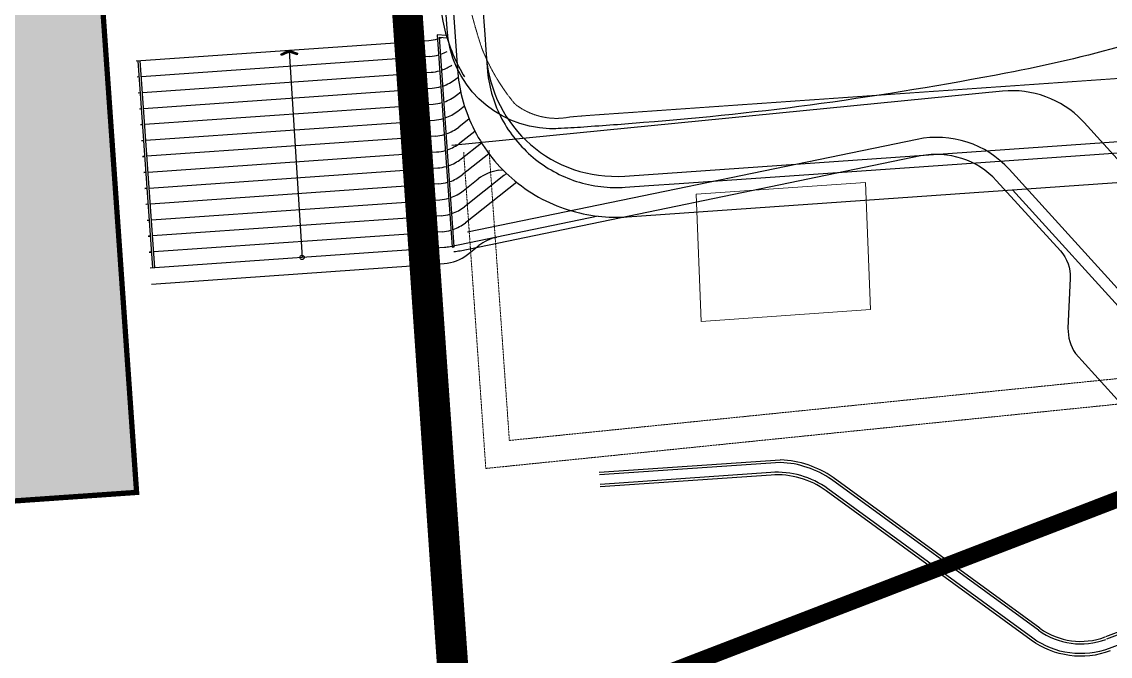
# Model space of a CAD drawing. Header units: millimetres. Extents: x 306 to 836129804, y -168137 to 818603917.
# Drawn here: x 834497764 to 834523425, y 817926556 to 817941516 of the extents above; entities that cross this region are included whole.
import ezdxf

# ---------------------------------------------------------------- set-up
doc = ezdxf.new("R2010")
doc.units = ezdxf.units.MM
doc.header["$LTSCALE"] = 3
for name, pattern in [('ACAD_ISO03W100', [30, 12, -18]), ('B0701', [2.34375, 1.5625, -0.78125]), ('B0703', [4.6875, 3.125, -1.5625]), ('BORDER2', [0.875, 0.25, -0.125, 0.25, -0.125, 0, -0.125]), ('CENTER', [2, 1.25, -0.25, 0.25, -0.25]), ('DASHED', [0.75, 0.5, -0.25])]:
    doc.linetypes.add(name, pattern=pattern)
doc.layers.get('Defpoints').update_dxf_attribs({"color": 32})
for name, color, linetype, lineweight in [('05SYMB', 251, 'Continuous', 5), ('Eva-New', 1, 'ACAD_ISO03W100', 18), ('UAJ-23FLOR-z', 251, 'B0703', 9), ('UAJ-28STRU-y', 251, 'B0701', 9), ('UAJ-43FLFI-c', 251, 'Continuous', 9)]:
    doc.layers.add(name, color=color, linetype=linetype, lineweight=lineweight)
for name, color, linetype in [('22INWA-a', 6, 'CENTER'), ('_base', 251, 'Continuous'), ('_LTC', 251, 'Continuous'), ('_PARCEL BOUNDARY', 10, 'DASHED')]:
    doc.layers.add(name, color=color, linetype=linetype)

# ---------------------------------------------------------------- blocks, each defined once
blk = doc.blocks.new('*U2910')
at = {"layer": '05SYMB', "linetype": 'ByBlock', "lineweight": -2, "transparency": 16777216}
blk.add_lwpolyline([(-0.67, 0.84), (-0.51, 0.97), (0.11, 0.19), (1.09, 0.05), (1.07, -0.15), (0, 0)], close=True, dxfattribs=at)
for points in [[(0, 0), (0.11, 0.19), (-0.67, 0.84), (-0.51, 0.97)], [(1.07, -0.15), (1.09, 0.05), (0, 0), (0.11, 0.19)]]:
    blk.add_solid(points, dxfattribs=at)
blk = doc.blocks.new('3A35X-MAGP-P-LD-00-0')
at = {"layer": '_base'}
for p, q in [((834500459, 817940594, 0), (834507361, 817941076, 0)), ((834500585, 817940225, 0), (834507387, 817940701, 0)), ((834500611, 817939849, 0), (834507414, 817940325, 0)), ((834500485, 817940218, 0), (834500535, 817940222, 0)), ((834507989, 817940161, 0), (834508045, 817940205, 0)), ((834500511, 817939842, 0), (834500561, 817939846, 0)), ((834500637, 817939473, 0), (834507440, 817939949, 0)), ((834508015, 817939785, 0), (834508112, 817939861, 0)), ((834500664, 817939098, 0), (834507466, 817939573, 0)), ((834508041, 817939409, 0), (834508199, 817939533, 0)), ((834500538, 817939466, 0), (834500588, 817939470, 0)), ((834500564, 817939091, 0), (834500614, 817939094, 0)), ((834500690, 817938722, 0), (834507492, 817939197, 0)), ((834508311, 817939225, 0), (834508068, 817939033, 0)), ((834507519, 817938821, 0), (834500716, 817938346, 0)), ((834508094, 817938658, 0), (834508446, 817938935, 0)), ((834500590, 817938715, 0), (834500640, 817938718, 0)), ((834508120, 817938282, 0), (834508602, 817938661, 0)), ((834500666, 817938342, 0), (834500617, 817938339, 0)), ((834500743, 817937970, 0), (834507545, 817938446, 0)), ((834508779, 817938404, 0), (834508146, 817937906, 0)), ((834500643, 817937963, 0), (834500693, 817937967, 0)), ((834500769, 817937594, 0), (834507571, 817938070, 0)), ((834509014, 817938014, 0), (834509104, 817938026, 0)), ((834508173, 817937530, 0), (834508526, 817937809, 0)), ((834509131, 817937888, 0), (834508199, 817937154, 0)), ((834509433, 817937730, 0), (834508225, 817936778, 0)), ((834500669, 817937587, 0), (834500719, 817937591, 0)), ((834507597, 817937694, 0), (834500795, 817937218, 0)), ((834521120, 817937551), (834526194, 817931964)), ((834500745, 817937215, 0), (834500695, 817937211, 0)), ((834500821, 817936843, 0), (834507624, 817937318, 0)), ((834507650, 817936942, 0), (834500848, 817936467, 0)), ((834500722, 817936836, 0), (834500771, 817936839, 0)), ((834511353, 817936931), (834507860, 817936210)), ((834500798, 817936463, 0), (834500748, 817936460, 0)), ((834507676, 817936566, 0), (834500874, 817936091, 0)), ((834508271, 817936026, 0), (834508539, 817936238, 0)), ((834500824, 817936087, 0), (834500774, 817936084, 0)), ((834500820, 817935332, 0), (834507722, 817935814, 0))]:
    blk.add_line(p, q, dxfattribs=at)
for points in [[(834507611, 817946396), (834508036, 817940392)], [(834507767, 817941190), (834507560, 817941207), (834507910, 817936205), (834507960, 817936209), (834507614, 817941153), (834507784, 817941138)], [(834504065, 817940824), (834504373, 817935958)], [(834500850, 817935712), (834500509, 817940597)], [(834500900, 817935715), (834500559, 817940601)], [(834508036, 817940392), (834508042, 817940309), (834508051, 817940226), (834508062, 817940142), (834508075, 817940057), (834508089, 817939973), (834508106, 817939887), (834508125, 817939802), (834508146, 817939716), (834508170, 817939631), (834508195, 817939545), (834508223, 817939459), (834508253, 817939374), (834508285, 817939288), (834508320, 817939203), (834508356, 817939119), (834508395, 817939035), (834508437, 817938951), (834508481, 817938868), (834508527, 817938786), (834508575, 817938705), (834508625, 817938624), (834508678, 817938545), (834508733, 817938467), (834508790, 817938389), (834508849, 817938314), (834508910, 817938239), (834508973, 817938166), (834509038, 817938095), (834509105, 817938025), (834509174, 817937957), (834509245, 817937890), (834509317, 817937826), (834509391, 817937763), (834509467, 817937702), (834509544, 817937644), (834509623, 817937587), (834509703, 817937533), (834509784, 817937480), (834509866, 817937430), (834509949, 817937382), (834510034, 817937337), (834510119, 817937293), (834510205, 817937252), (834510291, 817937214), (834510379, 817937177), (834510467, 817937143), (834510555, 817937112), (834510643, 817937082), (834510732, 817937055), (834510821, 817937031), (834510910, 817937008), (834510999, 817936988), (834511088, 817936971), (834511177, 817936955), (834511265, 817936942), (834511353, 817936931), (834511441, 817936922), (834511528, 817936915), (834511615, 817936911), (834511701, 817936908), (834511786, 817936907), (834511871, 817936908), (834511955, 817936911), (834512038, 817936916)], [(834500485, 817940218), (834500535, 817940222)], [(834500510, 817939842), (834500561, 817939846)], [(834500536, 817939466), (834500588, 817939470)], [(834500562, 817939090), (834500614, 817939094)], [(834500588, 817938715), (834500640, 817938718)], [(834500613, 817938339), (834500666, 817938342)], [(834512038, 817936916), (834533336, 817938406)], [(834500693, 817937967), (834500639, 817937963)], [(834500719, 817937591), (834500665, 817937587)], [(834500745, 817937215), (834500691, 817937211)], [(834500717, 817936835), (834500771, 817936839)], [(834500742, 817936459), (834500798, 817936463)], [(834500768, 817936084), (834500824, 817936087)], [(834549052, 817932631), (834548978, 817932607), (834535804, 817931683), (834523313, 817927013)], [(834549071, 817932574), (834548989, 817932548), (834535817, 817931623), (834523334, 817926957)], [(834549141, 817932355), (834549033, 817932321), (834535866, 817931396), (834523404, 817926737)], [(834515647, 817931182), (834511378, 817930891)], [(834515651, 817931123), (834511382, 817930831)], [(834515427, 817930888), (834511398, 817930607)], [(834515431, 817930828), (834511402, 817930548)], [(834521731, 817927168), (834516856, 817930722)], [(834521766, 817927216), (834516891, 817930770)]]:
    blk.add_lwpolyline(points, dxfattribs=at)
for points, elevation in [([(834508716, 817940710, 0.414049), (834511978, 817937878), (834511978, 817937878), (834511978, 817937878), (834532804, 817939335)], 12925), ([(834522251, 817936113, -0.198912), (834522483, 817935464), (834522427, 817934291, 0.144511), (834522603, 817933694, 0.14682)], 0), ([(834522603, 817933694), (834524656, 817931432, 0.276698), (834526722, 817930808), (834527474, 817930997)], 0)]:
    blk.add_lwpolyline(points, format="xyb", dxfattribs=dict(at, elevation=elevation))
for points in [[(834522766, 817939188, 0.229276), (834520885, 817939879), (834507906, 817938595)], [(834533355, 817933919), (834529951, 817932785, -0.29707), (834528156, 817933255), (834522814, 817939137, 0.007638), (834522766, 817939188, 0.007638)], [(834533121, 817933525), (834528238, 817931705, -0.306697), (834526385, 817932155), (834521043, 817938037, 0.265218), (834518876, 817938743), (834508272, 817936555)], [(834522251, 817936113), (834520747, 817937768, 0.260201), (834518956, 817938351), (834508099, 817936110, -0.03345), (834507954, 817936090)], [(834507909, 817936220), (834507860, 817936210, -0.032387), (834507732, 817936193), (834500793, 817935708)], [(834516856, 817930721, 0.14485), (834515650, 817931123, 0.14485)], [(834516891, 817930771, 0.14485), (834515652, 817931183, 0.14485)], [(834521598, 817926980), (834516767, 817930503, 0.178991), (834515426, 817930888, 0.178991)], [(834521563, 817926931), (834516731, 817930454, 0.179008), (834515431, 817930828)], [(834523425, 817926681, -0.249443), (834521563, 817926931, -0.169084)], [(834523404, 817926738, -0.249443), (834521598, 817926980, -0.249443)]]:
    blk.add_lwpolyline(points, format="xyb", dxfattribs=at)
for points in [[(834507784, 817953868, 13800), (834508628, 817941936, 13800), (834508679, 817941216, 13800), (834508705, 817940856, 13800), (834508734, 817940446, 13800)], [(834508734, 817940446, 13800), (834508743, 817940339, 13800), (834508751, 817940266, 13800), (834508762, 817940194, 13800), (834508774, 817940121, 13800), (834508788, 817940049, 13800), (834508803, 817939977, 13800), (834508820, 817939906, 13800), (834508839, 817939835, 13800), (834508860, 817939764, 13800), (834508882, 817939695, 13800), (834508906, 817939625, 13800), (834508932, 817939556, 13800), (834508959, 817939488, 13800), (834508988, 817939421, 13800), (834509019, 817939354, 13800), (834509051, 817939288, 13800), (834509085, 817939223, 13800), (834509120, 817939158, 13800), (834509157, 817939095, 13800), (834509195, 817939032, 13800), (834509235, 817938971, 13800), (834509276, 817938910, 13800), (834509319, 817938850, 13800), (834509363, 817938792, 13800), (834509409, 817938734, 13800), (834509456, 817938678, 13800), (834509504, 817938623, 13800), (834509554, 817938568, 13800), (834509605, 817938516, 13800), (834509657, 817938464, 13800), (834509710, 817938413, 13800), (834509765, 817938364, 13800), (834509821, 817938317, 13800), (834509877, 817938270, 13800), (834509935, 817938225, 13800), (834509995, 817938182, 13800), (834510055, 817938139, 13800), (834510116, 817938099, 13800), (834510178, 817938060, 13800), (834510241, 817938022, 13800), (834510305, 817937986, 13800), (834510369, 817937951, 13800), (834510435, 817937918, 13800), (834510501, 817937886, 13800), (834510568, 817937857, 13800), (834510636, 817937828, 13800), (834510704, 817937802, 13800), (834510773, 817937777, 13800), (834510843, 817937753, 13800), (834510913, 817937732, 13800), (834510984, 817937712, 13800), (834511055, 817937694, 13800), (834511126, 817937677, 13800), (834511198, 817937662, 13800), (834511271, 817937649, 13800), (834511343, 817937638, 13800), (834511416, 817937628, 13800), (834511489, 817937621, 13800), (834511562, 817937615, 13800), (834511636, 817937610, 13800), (834511709, 817937608, 13800), (834511783, 817937607, 13800), (834511854, 817937608, 13800), (834511921, 817937611, 13800), (834511993, 817937615, 13800)], [(834511993, 817937615, 13800), (834512545, 817937653, 13800), (834513266, 817937704, 13800), (834519028, 817938107, 13800), (834531993, 817939014, 13800), (834532713, 817939064, 13800), (834533073, 817939089, 13800), (834533291, 817939104, 13800)]]:
    blk.add_polyline3d(points, dxfattribs=at)
blk.add_circle((834504372, 817935958), 50, dxfattribs=at)
for centre, radius, start, end in [((834507291, 817942074), 1000, 273.9989, 285.9964), ((834507291, 817942074), 1000, 288.9425, 292.1841), ((834507318, 817941698), 1000, 288.9425, 298.3247), ((834507318, 817941698), 1000, 273.9989, 285.9964), ((834507344, 817941322), 1000, 273.9989, 285.9964), ((834507344, 817941322), 1000, 288.9425, 304.081), ((834507370, 817940947), 1000, 288.9425, 308.2228), ((834507370, 817940947), 1000, 273.9989, 285.9964), ((834507396, 817940571), 1000, 288.9425, 308.2228), ((834507396, 817940571), 1000, 273.9989, 285.9964), ((834507423, 817940195), 1000, 288.9425, 308.2228), ((834507423, 817940195), 1000, 273.9989, 285.9964), ((834507449, 817939819), 1000, 288.9425, 308.2228), ((834507449, 817939819), 1000, 273.9989, 285.9964), ((834507475, 817939443), 1000, 273.9989, 285.9964), ((834507475, 817939443), 1000, 288.9425, 308.2228), ((834507501, 817939067), 1000, 288.9425, 308.2228), ((834507501, 817939067), 1000, 273.9989, 285.9964), ((834509145, 817937023), 1000, 97.5159, 128.2228), ((834507528, 817938692), 1000, 273.9989, 285.9964), ((834507528, 817938692), 1000, 288.9425, 308.2228), ((834509750, 817937103), 1000, 123.5844, 128.2228), ((834507554, 817938316), 1000, 288.9425, 308.2228), ((834507554, 817938316), 1000, 273.9989, 285.9964), ((834507580, 817937940), 1000, 273.9989, 285.9964), ((834507580, 817937940), 1000, 288.9425, 308.2228), ((834507607, 817937564), 1000, 288.9425, 308.2228), ((834507607, 817937564), 1000, 273.9989, 285.9964), ((834509158, 817935452), 1000, 101.4188, 128.2228), ((834507652, 817936812), 1000, 273.9989, 308.2228), ((834522729, 817928557, 0), 1650, 234.3839, 290.3508), ((834522729, 817928557, 0), 1710, 234.3839, 290.3508)]:
    blk.add_arc(centre, radius, start, end, dxfattribs=at)
at = {"layer": '_base', "xscale": 200, "yscale": 200, "zscale": 200, "rotation": 213.2670198809799}
blk.add_blockref('*U2910', (834504063, 817940846), dxfattribs=at)
blk = doc.blocks.new('FAC-00-0')
at = {"layer": '_LTC'}
blk.add_lwpolyline([(834530677, 817946283), (834527075, 817945049), (834526702, 817945023), (834526697, 817944884, -0.336951), (834524556, 817941206, -0.031806), (834523785, 817940963, -0.020335), (834520967, 817940302, -0.012471), (834516608, 817939585, -0.014738), (834512421, 817939138, -0.003076), (834511014, 817939032, -0.007251), (834510406, 817938996, -0.018191), (834510207, 817938993, -0.388821), (834507790, 817941351), (834507483, 817945730), (834506960, 817953224), (834506395, 817953186), (834502439, 818009761)], format="xyb", dxfattribs=at)
blk.add_lwpolyline([(834507363, 817944426), (834507595, 817942252), (834507599, 817942220), (834507649, 817941798), (834507669, 817941664), (834507694, 817941529), (834507723, 817941391), (834507739, 817941321), (834507757, 817941251), (834507777, 817941180), (834507798, 817941108), (834507822, 817941037), (834507846, 817940965), (834507873, 817940893), (834507901, 817940822), (834507930, 817940750), (834507961, 817940679), (834507993, 817940609), (834508061, 817940469), (834508097, 817940400), (834508172, 817940265), (834508200, 817940217)], dxfattribs=at)
blk = doc.blocks.new('PB1')
at = {"layer": '_PARCEL BOUNDARY', "ltscale": 5, "const_width": 382}
for points in [[(834498385, 817447685), (834507891, 817309233)], [(834825297, 817359878), (834547391, 817324442), (834507889, 817309232)]]:
    blk.add_lwpolyline(points, dxfattribs=at)
blk = doc.blocks.new('3A35X-MAGP-P-ADR-L00-L1')
at = {"layer": 'UAJ-43FLFI-c'}
for points in [[(834513662, 817937449), (834517654, 817937728)], [(834517654, 817937728), (834517769, 817934729)], [(834513777, 817934450), (834513662, 817937449)], [(834517769, 817934729), (834513777, 817934450)]]:
    blk.add_lwpolyline(points, dxfattribs=at)

msp = doc.modelspace()

# ---------------------------------------------------------------- hatches: boundary and pattern name
h = msp.add_hatch(color=252)
h.dxf.hatch_style = 1
h.paths.add_polyline_path([(834491429, 818059773), (834500472, 817930419), (834389950, 817922693), (834380907, 818052046)])

# ---------------------------------------------------------------- linework, layer by layer
at = {"layer": 'Defpoints', "linetype": 'BORDER2', "ltscale": 3, "const_width": 125, "elevation": 0}
msp.add_lwpolyline([(834491428, 818059772), (834500471, 817930419), (834389949, 817922692), (834380906, 818052046), (834491428, 818059772)], dxfattribs=at)

# ---------------------------------------------------------------- block references
msp.add_blockref('FAC-00-0', (0, 0))

# ---------------------------------------------------------------- next in the draw order: hatches: boundary and pattern name
at = {"layer": 'Eva-New', "linetype": 'Continuous', "ltscale": 0.01}
h = msp.add_hatch(dxfattribs=at)
h.set_pattern_fill('ANSI31', color=8, scale=350, angle=4)
edge = h.paths.add_edge_path()
edge.add_arc((834447353, 818075811), 8032, 278.1493, 363.9197)
edge.add_line((834455366, 818076360), (834454423, 818089850))
edge.add_line((834454423, 818089850), (834460378, 818090272))
edge.add_line((834460378, 818090272), (834461328, 818076774))
edge.add_arc((834469344, 818077356), 8037, 184.1489, 277.8465)
edge.add_line((834470441, 818069394), (834484038, 818070344))
edge.add_arc((834484945, 818057376), 13000, 3.9987, 93.9987, ccw=False)
edge.add_line((834497913, 818058283), (834504199, 817968360))
edge.add_line((834504199, 817968360), (834498213, 817967942))
edge.add_line((834498213, 817967942), (834497725, 817974444))
edge.add_arc((834489728, 817973283), 8081, 8.2671, 94.0522)
edge.add_line((834489157, 817981343), (834483271, 817980932))
edge.add_line((834483271, 817980932), (834482853, 817986917))
edge.add_line((834482853, 817986917), (834488738, 817987328))
edge.add_arc((834488174, 817995409), 8100, 273.9987, 363.9987)
edge.add_line((834496254, 817995974), (834492005, 818056752))
edge.add_arc((834483925, 818056187), 8100, 3.9987, 93.9987)
edge.add_line((834483360, 818064267), (834388292, 818057622))
edge.add_arc((834388857, 818049541), 8100, 93.9987, 183.9987)
edge.add_line((834380777, 818048976), (834385025, 817988198))
edge.add_arc((834393106, 817988763), 8100, 183.9987, 273.9987)
edge.add_line((834393670, 817980683), (834399556, 817981094))
edge.add_line((834399556, 817981094), (834399975, 817975109))
edge.add_line((834399975, 817975109), (834394089, 817974697))
edge.add_arc((834394654, 817966617), 8100, 93.9987, 183.9916)
edge.add_line((834386573, 817966053), (834386985, 817960167))
edge.add_line((834386985, 817960167), (834380999, 817959748))
edge.add_line((834380999, 817959748), (834374294, 818054157))
edge.add_line((834374294, 818054157), (834370748, 818059541))
edge.add_arc((834392556, 818006005), 57807, 93.32754, 112.16397, ccw=False)
edge.add_line((834389201, 818063715), (834448491, 818067860))
edge = h.paths.add_edge_path()
edge.add_arc((834409526, 817898820), 14904, 96.2812, 134.3126)
edge.add_arc((834409526, 817898820), 14904, 134.3126, 149.7992)
edge.add_line((834396645, 817906317), (834392171, 817910873))
edge.add_arc((834406671, 817902887), 16554, 92.5021, 151.1556, ccw=False)
edge.add_line((834405949, 817919425), (834477725, 817924442))
edge.add_line((834477725, 817924442), (834478143, 817918460))
edge.add_line((834478143, 817918460), (834460500, 817917249))
edge.add_arc((834461031, 817909001), 8265, 93.6817, 148.0096)
edge.add_arc((834460935, 817909159), 8100, 148.5957, 150.4623)
edge.add_line((834453887, 817913152), (834445876, 817911533))
edge.add_arc((834438789, 817907611), 8100, 28.9594, 30.3348)
edge.add_arc((834438729, 817907571), 8172, 30.3612, 91.2189)
edge.add_line((834438555, 817915741), (834407895, 817913634))

# ---------------------------------------------------------------- next in the draw order: linework, layer by layer
at = {"layer": '22INWA-a', "ltscale": 2, "const_width": 500, "flags": 128}
msp.add_lwpolyline([(834645624, 817967960), (834644172, 817967858), (834645624, 817967960), (834648121, 817931878), (834646733, 817931603), (834552250, 817919488), (834509654, 817903227), (834493651, 818132199), (834495221, 818132309), (834492443, 818172005), (834498761, 818180933, 0.103945), (834533697, 818164791, 0.028149), (834560518, 818159716), (834570883, 818156560, 0.012181), (834580152, 818154030, 0.011817), (834589680, 818153626, 0.018959), (834627610, 818154460), (834630540, 818155389), (834633308, 818155581), (834636813, 818105510), (834642798, 818105929), (834646290, 818056051), (834640304, 818055632), (834643398, 818011440), (834641154, 818011283), (834643400, 817979197), (834644172, 817967858)], format="xyb", close=True, dxfattribs=at)
at = {"layer": 'UAJ-23FLOR-z', "linetype": 'B0703'}
msp.add_lwpolyline([(834507287, 817954064), (834507287, 817954064), (834508003, 817943809, 0.057471), (834508616, 817940875, 0.045443), (834509021, 817940086, 0.032354), (834509393, 817939575, 0.220004), (834510691, 817939271, 0.006412), (834510787, 817939280, 0.001378), (834511133, 817939308), (834531947, 817940761, -0.14717)], format="xyb", dxfattribs=at)
at = {"layer": 'UAJ-28STRU-y', "elevation": 0}
for points in [[(834645225, 817952811), (834645776, 817944928), (834508704, 817930984), (834508182, 817938444)], [(834644664, 817952230), (834645137, 817945466), (834509259, 817931644), (834508781, 817938486)]]:
    msp.add_lwpolyline(points, dxfattribs=at)

# ---------------------------------------------------------------- next in the draw order: block references
at = {"rotation": 0.001091446304688521}
msp.add_blockref('3A35X-MAGP-P-ADR-L00-L1', (15584, -15898), dxfattribs=at)
at = {"ltscale": 0.5}
msp.add_blockref('3A35X-MAGP-P-LD-00-0', (0, 0), dxfattribs=at)
msp.add_blockref('PB1', (-1, 614971))

doc.saveas('drawing.dxf')
